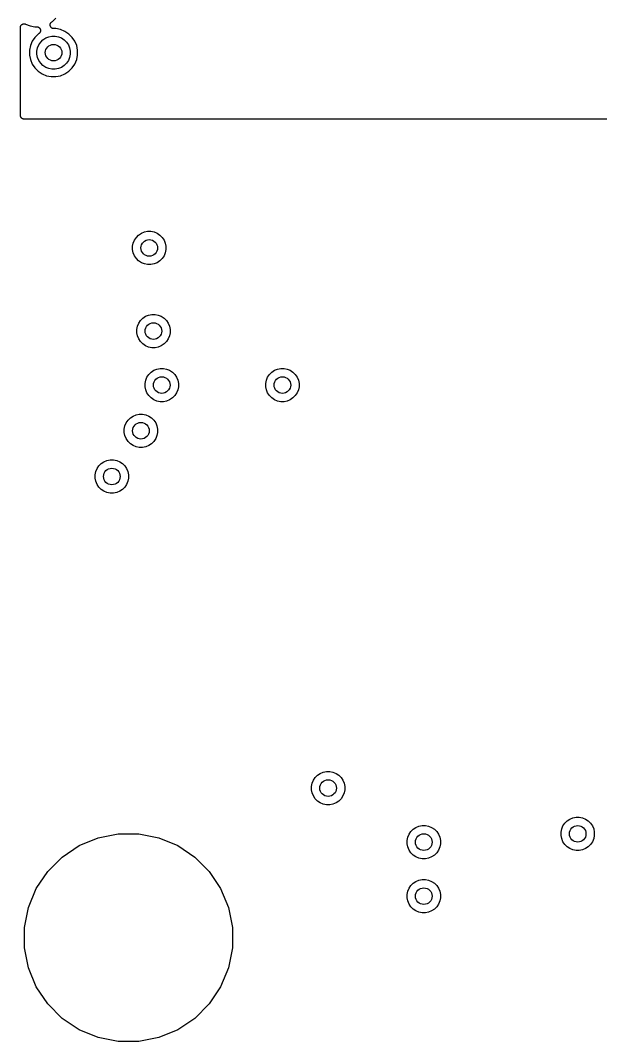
# Model space of a CAD drawing. Extents: x 1.98 to 5.89, y -3.93 to -1.98.
# Drawn here: x 1.976 to 2.526, y -3.925 to -2.958 of the extents above; entities that cross this region are included whole.
import ezdxf

# ---------------------------------------------------------------- set-up
doc = ezdxf.new("R2010")
doc.units = 0
doc.header["$MEASUREMENT"] = 0
doc.layers.add('BLACK', color=7, linetype='CONTINUOUS')

msp = doc.modelspace()

# ---------------------------------------------------------------- linework, layer by layer
at = {"layer": 'BLACK', "linetype": 'CONTINUOUS'}
for p, q in [((2.00473, -2.96092), (2.00483, -2.96059)), ((2.00483, -2.96058), (2.00499, -2.96029)), ((2.00483, -2.96059), (2.00483, -2.96058)), ((2.00483, -2.96059), (2.00483, -2.96059)), ((2.00499, -2.96029), (2.00515, -2.95999)), ((2.00515, -2.95999), (2.00516, -2.95998)), ((2.00515, -2.95999), (2.00515, -2.95999)), ((2.00516, -2.95998), (2.00537, -2.95973)), ((2.00537, -2.95973), (2.00559, -2.95946)), ((2.00559, -2.95946), (2.00586, -2.95924)), ((2.00559, -2.95946), (2.00559, -2.95946)), ((2.00559, -2.95946), (2.00559, -2.95946)), ((2.00586, -2.95924), (2.00611, -2.95903)), ((2.00611, -2.95903), (2.00674, -2.95861)), ((2.00674, -2.95861), (2.00991, -2.95545)), ((1.97649, -2.96423), (1.97653, -2.96391)), ((1.97649, -2.96425), (1.97649, -2.96423)), ((1.97649, -2.96428), (1.97649, -2.96425)), ((1.97649, -2.96425), (1.97649, -2.96425)), ((1.97649, -2.96425), (1.97649, -2.96425)), ((1.97649, -3.04768), (1.97649, -2.96428)), ((1.97653, -2.96391), (1.97656, -2.96357)), ((1.97656, -2.96355), (1.97666, -2.96324)), ((1.97656, -2.96356), (1.97656, -2.96355)), ((1.97656, -2.96357), (1.97656, -2.96356)), ((1.97666, -2.96324), (1.97676, -2.96292)), ((1.97676, -2.96292), (1.97677, -2.96291)), ((1.97677, -2.9629), (1.97693, -2.96261)), ((1.97677, -2.96291), (1.97677, -2.9629)), ((1.97693, -2.96261), (1.97709, -2.96232)), ((1.97709, -2.96232), (1.9771, -2.96231)), ((1.9771, -2.9623), (1.97732, -2.96204)), ((1.9771, -2.96231), (1.9771, -2.9623)), ((1.97732, -2.96204), (1.97753, -2.96179)), ((1.97753, -2.96179), (1.97754, -2.96178)), ((1.97753, -2.96179), (1.97753, -2.96179)), ((1.97754, -2.96178), (1.9778, -2.96157)), ((1.9778, -2.96157), (1.97806, -2.96136)), ((1.97806, -2.96136), (1.97807, -2.96135)), ((1.97806, -2.96136), (1.97806, -2.96136)), ((1.97807, -2.96135), (1.97837, -2.9612)), ((1.97837, -2.9612), (1.97866, -2.96104)), ((1.97866, -2.96104), (1.97867, -2.96104)), ((1.97867, -2.96104), (1.97868, -2.96104)), ((1.97868, -2.96104), (1.979, -2.96094)), ((1.979, -2.96094), (1.97931, -2.96085)), ((1.97931, -2.96085), (1.97932, -2.96085)), ((1.97932, -2.96085), (1.97933, -2.96084)), ((1.97933, -2.96084), (1.97966, -2.96081)), ((1.97966, -2.96081), (1.97999, -2.96078)), ((1.97999, -2.96078), (1.98, -2.96078)), ((1.98, -2.96078), (1.98001, -2.96078)), ((1.98001, -2.96078), (1.98034, -2.96082)), ((1.98034, -2.96082), (1.98067, -2.96085)), ((1.98067, -2.96085), (1.98068, -2.96085)), ((1.98068, -2.96085), (1.98069, -2.96085)), ((1.98069, -2.96085), (1.98101, -2.96095)), ((1.98101, -2.96095), (1.98133, -2.96105)), ((1.98133, -2.96105), (1.9856, -2.96282)), ((1.9856, -2.96282), (1.99, -2.96369)), ((1.99, -2.96369), (1.99205, -2.96369)), ((1.99205, -2.96369), (1.99209, -2.96369)), ((1.99209, -2.96369), (1.99209, -2.96369)), ((1.99209, -2.96369), (1.99209, -2.96369)), ((1.99209, -2.96369), (1.9921, -2.96369)), ((1.9921, -2.96369), (1.99242, -2.96373)), ((1.99242, -2.96373), (1.99277, -2.96377)), ((1.99277, -2.96377), (1.99277, -2.96377)), ((1.99277, -2.96377), (1.99278, -2.96377)), ((1.99278, -2.96377), (1.99309, -2.96387)), ((1.99309, -2.96387), (1.99342, -2.96397)), ((1.994, -2.9701), (1.99337, -2.97052)), ((1.99342, -2.96397), (1.99343, -2.96397)), ((1.99343, -2.96397), (1.99343, -2.96398)), ((1.99343, -2.96398), (1.99373, -2.96414)), ((1.99373, -2.96414), (1.99402, -2.9643)), ((1.99425, -2.96989), (1.994, -2.9701)), ((1.99402, -2.9643), (1.99402, -2.9643)), ((1.99402, -2.9643), (1.99403, -2.9643)), ((1.99403, -2.9643), (1.99429, -2.96453)), ((1.99452, -2.96968), (1.99425, -2.96989)), ((1.99429, -2.96453), (1.99455, -2.96474)), ((1.99474, -2.96941), (1.99452, -2.96967)), ((1.99452, -2.96967), (1.99452, -2.96967)), ((1.99452, -2.96967), (1.99452, -2.96968)), ((1.99455, -2.96474), (1.99455, -2.96474)), ((1.99455, -2.96474), (1.99455, -2.96474)), ((1.99455, -2.96474), (1.99476, -2.965)), ((1.99495, -2.96915), (1.99474, -2.96941)), ((1.99476, -2.965), (1.99498, -2.96527)), ((1.99496, -2.96915), (1.99495, -2.96915)), ((1.99512, -2.96884), (1.99496, -2.96914)), ((1.99496, -2.96914), (1.99496, -2.96915)), ((1.99498, -2.96527), (1.99498, -2.96527)), ((1.99498, -2.96527), (1.99498, -2.96528)), ((1.99498, -2.96528), (1.99513, -2.96557)), ((1.99528, -2.96855), (1.99512, -2.96884)), ((1.99513, -2.96557), (1.99529, -2.96587)), ((1.99538, -2.96821), (1.99528, -2.96854)), ((1.99528, -2.96854), (1.99528, -2.96854)), ((1.99528, -2.96854), (1.99528, -2.96855)), ((1.99529, -2.96587), (1.99529, -2.96588)), ((1.99529, -2.96588), (1.9953, -2.96588)), ((1.9953, -2.96588), (1.99539, -2.96619)), ((1.99548, -2.9679), (1.99538, -2.96821)), ((1.99539, -2.96619), (1.99549, -2.96653)), ((1.99552, -2.96755), (1.99548, -2.96789)), ((1.99548, -2.96789), (1.99548, -2.96789)), ((1.99548, -2.96789), (1.99548, -2.9679)), ((1.99549, -2.96653), (1.99549, -2.96653)), ((1.99549, -2.96653), (1.99549, -2.96654)), ((1.99549, -2.96654), (1.99552, -2.96687)), ((1.99552, -2.96687), (1.99555, -2.96721)), ((1.99555, -2.96722), (1.99552, -2.96755)), ((1.99555, -2.96721), (1.99555, -2.96721)), ((1.99555, -2.96721), (1.99555, -2.96722)), ((2.00456, -2.96192), (2.00459, -2.96158)), ((2.00456, -2.96193), (2.00456, -2.96192)), ((2.00456, -2.96192), (2.00456, -2.96192)), ((2.00459, -2.96226), (2.00456, -2.96193)), ((2.00459, -2.96158), (2.00463, -2.96125)), ((2.00462, -2.9626), (2.00459, -2.96226)), ((2.00462, -2.96261), (2.00462, -2.9626)), ((2.00462, -2.9626), (2.00462, -2.9626)), ((2.00472, -2.96292), (2.00462, -2.96261)), ((2.00463, -2.96124), (2.00473, -2.96092)), ((2.00463, -2.96125), (2.00463, -2.96124)), ((2.00463, -2.96124), (2.00463, -2.96124)), ((2.00481, -2.96325), (2.00472, -2.96292)), ((2.00482, -2.96326), (2.00481, -2.96325)), ((2.00497, -2.96355), (2.00482, -2.96326)), ((2.00482, -2.96326), (2.00482, -2.96326)), ((2.00513, -2.96386), (2.00497, -2.96355)), ((2.00513, -2.96387), (2.00513, -2.96386)), ((2.00513, -2.96386), (2.00513, -2.96386)), ((2.00534, -2.96412), (2.00513, -2.96387)), ((2.00556, -2.96439), (2.00534, -2.96412)), ((2.00556, -2.9644), (2.00556, -2.96439)), ((2.00556, -2.96439), (2.00556, -2.96439)), ((2.00582, -2.96461), (2.00556, -2.9644)), ((2.00608, -2.96483), (2.00582, -2.96461)), ((2.00609, -2.96483), (2.00608, -2.96483)), ((2.00638, -2.965), (2.00609, -2.96483)), ((2.00609, -2.96483), (2.00609, -2.96483)), ((2.00668, -2.96516), (2.00638, -2.965)), ((2.00669, -2.96516), (2.00668, -2.96516)), ((2.00668, -2.96516), (2.00668, -2.96516)), ((2.00701, -2.96526), (2.00669, -2.96516)), ((2.00733, -2.96536), (2.00701, -2.96526)), ((2.00734, -2.96536), (2.00733, -2.96536)), ((2.00734, -2.96537), (2.00734, -2.96536)), ((2.00768, -2.9654), (2.00734, -2.96537)), ((2.00801, -2.96544), (2.00768, -2.9654)), ((2.00802, -2.96544), (2.00801, -2.96544)), ((2.00806, -2.96544), (2.00802, -2.96544)), ((2.00802, -2.96544), (2.00802, -2.96544)), ((2.00802, -2.96544), (2.00802, -2.96544)), ((2.01011, -2.96544), (2.00806, -2.96544)), ((2.01451, -2.96632), (2.01011, -2.96544)), ((2.01865, -2.96803), (2.01451, -2.96632)), ((2.02238, -2.97052), (2.01865, -2.96803)), ((1.98771, -2.97741), (1.986, -2.98155)), ((1.9902, -2.97369), (1.98771, -2.97741)), ((1.99337, -2.97052), (1.9902, -2.97369)), ((1.99392, -2.98073), (1.99564, -2.97815)), ((1.99564, -2.97815), (1.99784, -2.97596)), ((1.99784, -2.97596), (2.00041, -2.97423)), ((2.00041, -2.97423), (2.00328, -2.97305)), ((2.00328, -2.97305), (2.00632, -2.97244)), ((2.00632, -2.97244), (2.00943, -2.97244)), ((2.00943, -2.97244), (2.01247, -2.97305)), ((2.01247, -2.97305), (2.01533, -2.97423)), ((2.01533, -2.97423), (2.01791, -2.97596)), ((2.01791, -2.97596), (2.02011, -2.97815)), ((2.02011, -2.97815), (2.02183, -2.98073)), ((2.02554, -2.97369), (2.02238, -2.97052)), ((2.02803, -2.97741), (2.02554, -2.97369)), ((2.02975, -2.98155), (2.02803, -2.97741)), ((1.986, -2.98155), (1.98513, -2.98595)), ((1.98513, -2.98595), (1.98513, -2.99043)), ((1.99213, -2.98664), (1.99273, -2.9836)), ((1.99213, -2.98974), (1.99213, -2.98664)), ((1.99273, -2.9836), (1.99392, -2.98073)), ((2.02183, -2.98073), (2.02302, -2.9836)), ((2.02302, -2.9836), (2.02362, -2.98664)), ((2.02362, -2.98664), (2.02362, -2.98974)), ((2.03062, -2.98595), (2.02975, -2.98155)), ((2.03062, -2.99043), (2.03062, -2.98595)), ((1.98513, -2.99043), (1.986, -2.99482)), ((1.986, -2.99482), (1.98771, -2.99896)), ((1.98771, -2.99896), (1.9902, -3.00269)), ((1.99273, -2.99278), (1.99213, -2.98974)), ((1.99392, -2.99565), (1.99273, -2.99278)), ((1.99564, -2.99823), (1.99392, -2.99565)), ((1.99784, -3.00042), (1.99564, -2.99823)), ((2.02011, -2.99823), (2.01791, -3.00042)), ((2.02183, -2.99565), (2.02011, -2.99823)), ((2.02302, -2.99278), (2.02183, -2.99565)), ((2.02362, -2.98974), (2.02302, -2.99278)), ((2.02554, -3.00269), (2.02803, -2.99896)), ((2.02803, -2.99896), (2.02975, -2.99482)), ((2.02975, -2.99482), (2.03062, -2.99043)), ((1.9902, -3.00269), (1.99337, -3.00586)), ((1.99337, -3.00586), (1.9971, -3.00835)), ((1.9971, -3.00835), (2.00124, -3.01006)), ((2.00041, -3.00214), (1.99784, -3.00042)), ((2.00328, -3.00333), (2.00041, -3.00214)), ((2.00632, -3.00394), (2.00328, -3.00333)), ((2.00943, -3.00394), (2.00632, -3.00394)), ((2.01247, -3.00333), (2.00943, -3.00394)), ((2.01533, -3.00214), (2.01247, -3.00333)), ((2.01451, -3.01006), (2.01865, -3.00835)), ((2.01791, -3.00042), (2.01533, -3.00214)), ((2.01865, -3.00835), (2.02238, -3.00586)), ((2.02238, -3.00586), (2.02554, -3.00269)), ((2.00124, -3.01006), (2.00563, -3.01094)), ((2.00563, -3.01094), (2.01011, -3.01094)), ((2.01011, -3.01094), (2.01451, -3.01006)), ((1.97652, -3.04801), (1.97649, -3.04768)), ((1.97655, -3.04834), (1.97652, -3.04801)), ((1.97655, -3.04835), (1.97655, -3.04834)), ((1.97655, -3.04836), (1.97655, -3.04835)), ((1.97665, -3.04868), (1.97655, -3.04836)), ((1.97674, -3.04899), (1.97665, -3.04868)), ((1.97675, -3.049), (1.97674, -3.04899)), ((1.97675, -3.04901), (1.97675, -3.049)), ((1.97691, -3.04931), (1.97675, -3.04901)), ((1.97706, -3.0496), (1.97691, -3.04931)), ((1.97707, -3.04961), (1.97706, -3.0496)), ((1.97707, -3.04962), (1.97707, -3.04961)), ((1.97728, -3.04988), (1.97707, -3.04962)), ((1.97749, -3.05013), (1.97728, -3.04988)), ((1.9775, -3.05014), (1.97749, -3.05013)), ((1.9775, -3.05015), (1.9775, -3.05014)), ((1.97776, -3.05036), (1.9775, -3.05015)), ((1.97801, -3.05057), (1.97776, -3.05036)), ((1.97802, -3.05058), (1.97801, -3.05057)), ((1.97803, -3.05058), (1.97802, -3.05058)), ((1.97832, -3.05074), (1.97803, -3.05058)), ((1.97861, -3.0509), (1.97832, -3.05074)), ((1.97862, -3.0509), (1.97861, -3.0509)), ((1.97863, -3.05091), (1.97862, -3.0509)), ((1.97895, -3.05101), (1.97863, -3.05091)), ((1.97926, -3.0511), (1.97895, -3.05101)), ((1.97927, -3.05111), (1.97926, -3.0511)), ((1.97928, -3.05111), (1.97927, -3.05111)), ((1.97961, -3.05114), (1.97928, -3.05111)), ((1.97994, -3.05118), (1.97961, -3.05114)), ((1.97996, -3.05118), (1.97994, -3.05118)), ((1.97999, -3.05118), (1.97996, -3.05118)), ((1.97996, -3.05118), (1.97996, -3.05118)), ((1.97996, -3.05118), (1.97996, -3.05118)), ((2.62581, -3.05118), (1.97999, -3.05118)), ((2.08447, -3.16577), (2.08619, -3.16319)), ((2.08619, -3.16319), (2.08839, -3.161)), ((2.08839, -3.161), (2.09097, -3.15927)), ((2.09097, -3.15927), (2.09383, -3.15809)), ((2.09383, -3.15809), (2.09687, -3.15748)), ((2.09687, -3.15748), (2.09998, -3.15748)), ((2.09998, -3.15748), (2.10302, -3.15809)), ((2.10302, -3.15809), (2.10588, -3.15927)), ((2.10588, -3.15927), (2.10846, -3.161)), ((2.10846, -3.161), (2.11066, -3.16319)), ((2.11066, -3.16319), (2.11238, -3.16577)), ((2.08268, -3.17168), (2.08328, -3.16863)), ((2.08268, -3.17478), (2.08268, -3.17168)), ((2.08328, -3.16863), (2.08447, -3.16577)), ((2.11238, -3.16577), (2.11357, -3.16863)), ((2.11357, -3.16863), (2.11417, -3.17168)), ((2.11417, -3.17168), (2.11417, -3.17478)), ((2.08328, -3.17782), (2.08268, -3.17478)), ((2.08447, -3.18069), (2.08328, -3.17782)), ((2.08619, -3.18327), (2.08447, -3.18069)), ((2.11238, -3.18069), (2.11066, -3.18327)), ((2.11357, -3.17782), (2.11238, -3.18069)), ((2.11417, -3.17478), (2.11357, -3.17782)), ((2.08839, -3.18546), (2.08619, -3.18327)), ((2.09097, -3.18718), (2.08839, -3.18546)), ((2.09383, -3.18837), (2.09097, -3.18718)), ((2.09687, -3.18898), (2.09383, -3.18837)), ((2.09998, -3.18898), (2.09687, -3.18898)), ((2.10302, -3.18837), (2.09998, -3.18898)), ((2.10588, -3.18718), (2.10302, -3.18837)), ((2.10846, -3.18546), (2.10588, -3.18718)), ((2.11066, -3.18327), (2.10846, -3.18546)), ((2.09013, -3.24193), (2.09232, -3.23974)), ((2.09232, -3.23974), (2.0949, -3.23801)), ((2.0949, -3.23801), (2.09777, -3.23683)), ((2.09777, -3.23683), (2.10081, -3.23622)), ((2.10081, -3.23622), (2.10391, -3.23622)), ((2.10391, -3.23622), (2.10696, -3.23683)), ((2.10696, -3.23683), (2.10982, -3.23801)), ((2.10982, -3.23801), (2.1124, -3.23974)), ((2.1124, -3.23974), (2.11459, -3.24193)), ((2.08661, -3.25042), (2.08722, -3.24737)), ((2.08661, -3.25352), (2.08661, -3.25042)), ((2.08722, -3.24737), (2.08841, -3.24451)), ((2.08841, -3.24451), (2.09013, -3.24193)), ((2.11459, -3.24193), (2.11632, -3.24451)), ((2.11632, -3.24451), (2.11751, -3.24737)), ((2.11751, -3.24737), (2.11811, -3.25042)), ((2.11811, -3.25042), (2.11811, -3.25352)), ((2.08722, -3.25656), (2.08661, -3.25352)), ((2.08841, -3.25943), (2.08722, -3.25656)), ((2.09013, -3.26201), (2.08841, -3.25943)), ((2.11632, -3.25943), (2.11459, -3.26201)), ((2.11751, -3.25656), (2.11632, -3.25943)), ((2.11811, -3.25352), (2.11751, -3.25656)), ((2.09232, -3.2642), (2.09013, -3.26201)), ((2.0949, -3.26592), (2.09232, -3.2642)), ((2.09777, -3.26711), (2.0949, -3.26592)), ((2.10081, -3.26772), (2.09777, -3.26711)), ((2.10391, -3.26772), (2.10081, -3.26772)), ((2.10696, -3.26711), (2.10391, -3.26772)), ((2.10982, -3.26592), (2.10696, -3.26711)), ((2.1124, -3.2642), (2.10982, -3.26592)), ((2.11459, -3.26201), (2.1124, -3.2642)), ((2.1002, -3.29092), (2.10278, -3.28919)), ((2.10278, -3.28919), (2.10564, -3.28801)), ((2.10564, -3.28801), (2.10869, -3.2874)), ((2.10869, -3.2874), (2.11179, -3.2874)), ((2.11179, -3.2874), (2.11483, -3.28801)), ((2.11483, -3.28801), (2.1177, -3.28919)), ((2.1177, -3.28919), (2.12027, -3.29092)), ((2.21437, -3.29092), (2.21695, -3.28919)), ((2.21695, -3.28919), (2.21982, -3.28801)), ((2.21982, -3.28801), (2.22286, -3.2874)), ((2.22286, -3.2874), (2.22596, -3.2874)), ((2.22596, -3.2874), (2.229, -3.28801)), ((2.229, -3.28801), (2.23187, -3.28919)), ((2.23187, -3.28919), (2.23445, -3.29092)), ((2.09449, -3.3016), (2.09509, -3.29856)), ((2.09509, -3.29856), (2.09628, -3.29569)), ((2.09628, -3.29569), (2.098, -3.29311)), ((2.098, -3.29311), (2.1002, -3.29092)), ((2.12027, -3.29092), (2.12247, -3.29311)), ((2.12247, -3.29311), (2.12419, -3.29569)), ((2.12419, -3.29569), (2.12538, -3.29856)), ((2.12538, -3.29856), (2.12598, -3.3016)), ((2.20866, -3.3016), (2.20927, -3.29856)), ((2.20927, -3.29856), (2.21045, -3.29569)), ((2.21045, -3.29569), (2.21218, -3.29311)), ((2.21218, -3.29311), (2.21437, -3.29092)), ((2.23445, -3.29092), (2.23664, -3.29311)), ((2.23664, -3.29311), (2.23837, -3.29569)), ((2.23837, -3.29569), (2.23955, -3.29856)), ((2.23955, -3.29856), (2.24016, -3.3016)), ((2.09449, -3.3047), (2.09449, -3.3016)), ((2.09509, -3.30774), (2.09449, -3.3047)), ((2.09628, -3.31061), (2.09509, -3.30774)), ((2.12538, -3.30774), (2.12419, -3.31061)), ((2.12598, -3.3047), (2.12538, -3.30774)), ((2.12598, -3.3016), (2.12598, -3.3047)), ((2.20866, -3.3047), (2.20866, -3.3016)), ((2.20927, -3.30774), (2.20866, -3.3047)), ((2.21045, -3.31061), (2.20927, -3.30774)), ((2.23955, -3.30774), (2.23837, -3.31061)), ((2.24016, -3.3047), (2.23955, -3.30774)), ((2.24016, -3.3016), (2.24016, -3.3047)), ((2.098, -3.31319), (2.09628, -3.31061)), ((2.1002, -3.31538), (2.098, -3.31319)), ((2.10278, -3.31711), (2.1002, -3.31538)), ((2.10564, -3.31829), (2.10278, -3.31711)), ((2.10869, -3.3189), (2.10564, -3.31829)), ((2.11483, -3.31829), (2.11179, -3.3189)), ((2.1177, -3.31711), (2.11483, -3.31829)), ((2.12027, -3.31538), (2.1177, -3.31711)), ((2.12247, -3.31319), (2.12027, -3.31538)), ((2.12419, -3.31061), (2.12247, -3.31319)), ((2.21218, -3.31319), (2.21045, -3.31061)), ((2.21437, -3.31538), (2.21218, -3.31319)), ((2.21695, -3.31711), (2.21437, -3.31538)), ((2.21982, -3.31829), (2.21695, -3.31711)), ((2.22286, -3.3189), (2.21982, -3.31829)), ((2.229, -3.31829), (2.22596, -3.3189)), ((2.23187, -3.31711), (2.229, -3.31829)), ((2.23445, -3.31538), (2.23187, -3.31711)), ((2.23664, -3.31319), (2.23445, -3.31538)), ((2.23837, -3.31061), (2.23664, -3.31319)), ((2.11179, -3.3189), (2.10869, -3.3189)), ((2.22596, -3.3189), (2.22286, -3.3189)), ((2.0766, -3.339), (2.07832, -3.33642)), ((2.07832, -3.33642), (2.08051, -3.33422)), ((2.08051, -3.33422), (2.08309, -3.3325)), ((2.08309, -3.3325), (2.08596, -3.33131)), ((2.08596, -3.33131), (2.089, -3.33071)), ((2.089, -3.33071), (2.0921, -3.33071)), ((2.0921, -3.33071), (2.09514, -3.33131)), ((2.09514, -3.33131), (2.09801, -3.3325)), ((2.09801, -3.3325), (2.10059, -3.33422)), ((2.10059, -3.33422), (2.10278, -3.33642)), ((2.10278, -3.33642), (2.10451, -3.339)), ((2.0748, -3.34491), (2.07541, -3.34186)), ((2.0748, -3.34801), (2.0748, -3.34491)), ((2.07541, -3.34186), (2.0766, -3.339)), ((2.10451, -3.339), (2.10569, -3.34186)), ((2.10569, -3.34186), (2.1063, -3.34491)), ((2.1063, -3.34491), (2.1063, -3.34801)), ((2.07541, -3.35105), (2.0748, -3.34801)), ((2.0766, -3.35392), (2.07541, -3.35105)), ((2.07832, -3.3565), (2.0766, -3.35392)), ((2.08051, -3.35869), (2.07832, -3.3565)), ((2.10278, -3.3565), (2.10059, -3.35869)), ((2.10451, -3.35392), (2.10278, -3.3565)), ((2.10569, -3.35105), (2.10451, -3.35392)), ((2.1063, -3.34801), (2.10569, -3.35105)), ((2.08309, -3.36041), (2.08051, -3.35869)), ((2.08596, -3.3616), (2.08309, -3.36041)), ((2.089, -3.3622), (2.08596, -3.3616)), ((2.0921, -3.3622), (2.089, -3.3622)), ((2.09514, -3.3616), (2.0921, -3.3622)), ((2.09801, -3.36041), (2.09514, -3.3616)), ((2.10059, -3.35869), (2.09801, -3.36041)), ((2.05295, -3.37753), (2.05553, -3.37581)), ((2.05553, -3.37581), (2.0584, -3.37462)), ((2.0584, -3.37462), (2.06144, -3.37402)), ((2.06144, -3.37402), (2.06454, -3.37402)), ((2.06454, -3.37402), (2.06759, -3.37462)), ((2.06759, -3.37462), (2.07045, -3.37581)), ((2.07045, -3.37581), (2.07303, -3.37753)), ((2.04724, -3.38821), (2.04785, -3.38517)), ((2.04785, -3.38517), (2.04904, -3.3823)), ((2.04904, -3.3823), (2.05076, -3.37973)), ((2.05076, -3.37973), (2.05295, -3.37753)), ((2.07303, -3.37753), (2.07522, -3.37973)), ((2.07522, -3.37973), (2.07695, -3.3823)), ((2.07695, -3.3823), (2.07813, -3.38517)), ((2.07813, -3.38517), (2.07874, -3.38821)), ((2.04724, -3.39131), (2.04724, -3.38821)), ((2.04785, -3.39436), (2.04724, -3.39131)), ((2.04904, -3.39722), (2.04785, -3.39436)), ((2.07813, -3.39436), (2.07695, -3.39722)), ((2.07874, -3.39131), (2.07813, -3.39436)), ((2.07874, -3.38821), (2.07874, -3.39131)), ((2.05076, -3.3998), (2.04904, -3.39722)), ((2.05295, -3.402), (2.05076, -3.3998)), ((2.05553, -3.40372), (2.05295, -3.402)), ((2.0584, -3.40491), (2.05553, -3.40372)), ((2.06144, -3.40551), (2.0584, -3.40491)), ((2.06454, -3.40551), (2.06144, -3.40551)), ((2.06759, -3.40491), (2.06454, -3.40551)), ((2.07045, -3.40372), (2.06759, -3.40491)), ((2.07303, -3.402), (2.07045, -3.40372)), ((2.07522, -3.3998), (2.07303, -3.402)), ((2.07695, -3.39722), (2.07522, -3.3998)), ((2.25376, -3.67758), (2.25548, -3.675)), ((2.25548, -3.675), (2.25768, -3.67281)), ((2.25768, -3.67281), (2.26026, -3.67108)), ((2.26026, -3.67108), (2.26312, -3.6699)), ((2.26312, -3.6699), (2.26617, -3.66929)), ((2.26617, -3.66929), (2.26927, -3.66929)), ((2.26927, -3.66929), (2.27231, -3.6699)), ((2.27231, -3.6699), (2.27518, -3.67108)), ((2.27518, -3.67108), (2.27776, -3.67281)), ((2.27776, -3.67281), (2.27995, -3.675)), ((2.27995, -3.675), (2.28167, -3.67758)), ((2.25197, -3.68349), (2.25257, -3.68045)), ((2.25197, -3.68659), (2.25197, -3.68349)), ((2.25257, -3.68045), (2.25376, -3.67758)), ((2.28167, -3.67758), (2.28286, -3.68045)), ((2.28286, -3.68045), (2.28346, -3.68349)), ((2.28346, -3.68349), (2.28346, -3.68659)), ((2.25257, -3.68963), (2.25197, -3.68659)), ((2.25376, -3.6925), (2.25257, -3.68963)), ((2.25548, -3.69508), (2.25376, -3.6925)), ((2.25768, -3.69727), (2.25548, -3.69508)), ((2.27995, -3.69508), (2.27776, -3.69727)), ((2.28167, -3.6925), (2.27995, -3.69508)), ((2.28286, -3.68963), (2.28167, -3.6925)), ((2.28346, -3.68659), (2.28286, -3.68963)), ((2.26026, -3.699), (2.25768, -3.69727)), ((2.26312, -3.70018), (2.26026, -3.699)), ((2.26617, -3.70079), (2.26312, -3.70018)), ((2.26927, -3.70079), (2.26617, -3.70079)), ((2.27231, -3.70018), (2.26927, -3.70079)), ((2.27518, -3.699), (2.27231, -3.70018)), ((2.27776, -3.69727), (2.27518, -3.699)), ((2.4939, -3.71611), (2.49648, -3.71439)), ((2.49648, -3.71439), (2.49934, -3.7132)), ((2.49934, -3.7132), (2.50239, -3.7126)), ((2.50239, -3.7126), (2.50549, -3.7126)), ((2.50549, -3.7126), (2.50853, -3.7132)), ((2.50853, -3.7132), (2.5114, -3.71439)), ((2.5114, -3.71439), (2.51398, -3.71611)), ((2.34604, -3.72618), (2.34823, -3.72399)), ((2.34823, -3.72399), (2.35081, -3.72226)), ((2.35081, -3.72226), (2.35367, -3.72108)), ((2.35367, -3.72108), (2.35672, -3.72047)), ((2.35672, -3.72047), (2.35982, -3.72047)), ((2.35982, -3.72047), (2.36286, -3.72108)), ((2.36286, -3.72108), (2.36573, -3.72226)), ((2.36573, -3.72226), (2.36831, -3.72399)), ((2.36831, -3.72399), (2.3705, -3.72618)), ((2.48819, -3.7268), (2.48879, -3.72375)), ((2.48879, -3.72375), (2.48998, -3.72089)), ((2.48998, -3.72089), (2.4917, -3.71831)), ((2.4917, -3.71831), (2.4939, -3.71611)), ((2.51398, -3.71611), (2.51617, -3.71831)), ((2.51617, -3.71831), (2.51789, -3.72089)), ((2.51789, -3.72089), (2.51908, -3.72375)), ((2.51908, -3.72375), (2.51969, -3.7268)), ((2.03212, -3.73955), (2.05003, -3.73213)), ((2.05003, -3.73213), (2.06905, -3.72835)), ((2.06905, -3.72835), (2.08843, -3.72835)), ((2.08843, -3.72835), (2.10745, -3.73213)), ((2.10745, -3.73213), (2.12536, -3.73955)), ((2.34252, -3.73467), (2.34312, -3.73163)), ((2.34252, -3.73777), (2.34252, -3.73467)), ((2.34312, -3.73163), (2.34431, -3.72876)), ((2.34431, -3.72876), (2.34604, -3.72618)), ((2.3705, -3.72618), (2.37222, -3.72876)), ((2.37222, -3.72876), (2.37341, -3.73163)), ((2.37341, -3.73163), (2.37402, -3.73467)), ((2.37402, -3.73467), (2.37402, -3.73777)), ((2.48819, -3.7299), (2.48819, -3.7268)), ((2.48879, -3.73294), (2.48819, -3.7299)), ((2.48998, -3.73581), (2.48879, -3.73294)), ((2.51908, -3.73294), (2.51789, -3.73581)), ((2.51969, -3.7299), (2.51908, -3.73294)), ((2.51969, -3.7268), (2.51969, -3.7299)), ((2.016, -3.75032), (2.03212, -3.73955)), ((2.12536, -3.73955), (2.14148, -3.75032)), ((2.34312, -3.74081), (2.34252, -3.73777)), ((2.34431, -3.74368), (2.34312, -3.74081)), ((2.34604, -3.74626), (2.34431, -3.74368)), ((2.37222, -3.74368), (2.3705, -3.74626)), ((2.37341, -3.74081), (2.37222, -3.74368)), ((2.37402, -3.73777), (2.37341, -3.74081)), ((2.4917, -3.73839), (2.48998, -3.73581)), ((2.4939, -3.74058), (2.4917, -3.73839)), ((2.49648, -3.7423), (2.4939, -3.74058)), ((2.49934, -3.74349), (2.49648, -3.7423)), ((2.50239, -3.74409), (2.49934, -3.74349)), ((2.50549, -3.74409), (2.50239, -3.74409)), ((2.50853, -3.74349), (2.50549, -3.74409)), ((2.5114, -3.7423), (2.50853, -3.74349)), ((2.51398, -3.74058), (2.5114, -3.7423)), ((2.51617, -3.73839), (2.51398, -3.74058)), ((2.51789, -3.73581), (2.51617, -3.73839)), ((2.00229, -3.76403), (2.016, -3.75032)), ((2.14148, -3.75032), (2.15519, -3.76403)), ((2.34823, -3.74845), (2.34604, -3.74626)), ((2.35081, -3.75018), (2.34823, -3.74845)), ((2.35367, -3.75136), (2.35081, -3.75018)), ((2.35672, -3.75197), (2.35367, -3.75136)), ((2.35982, -3.75197), (2.35672, -3.75197)), ((2.36286, -3.75136), (2.35982, -3.75197)), ((2.36573, -3.75018), (2.36286, -3.75136)), ((2.36831, -3.74845), (2.36573, -3.75018)), ((2.3705, -3.74626), (2.36831, -3.74845)), ((1.99152, -3.78015), (2.00229, -3.76403)), ((2.15519, -3.76403), (2.16596, -3.78015)), ((2.35081, -3.77345), (2.35367, -3.77226)), ((2.35367, -3.77226), (2.35672, -3.77165)), ((2.35672, -3.77165), (2.35982, -3.77165)), ((2.35982, -3.77165), (2.36286, -3.77226)), ((2.36286, -3.77226), (2.36573, -3.77345)), ((1.9841, -3.79806), (1.99152, -3.78015)), ((2.16596, -3.78015), (2.17338, -3.79806)), ((2.34252, -3.78585), (2.34312, -3.78281)), ((2.34312, -3.78281), (2.34431, -3.77994)), ((2.34431, -3.77994), (2.34604, -3.77736)), ((2.34604, -3.77736), (2.34823, -3.77517)), ((2.34823, -3.77517), (2.35081, -3.77345)), ((2.36573, -3.77345), (2.36831, -3.77517)), ((2.36831, -3.77517), (2.3705, -3.77736)), ((2.3705, -3.77736), (2.37222, -3.77994)), ((2.37222, -3.77994), (2.37341, -3.78281)), ((2.37341, -3.78281), (2.37402, -3.78585)), ((2.34252, -3.78895), (2.34252, -3.78585)), ((2.34312, -3.792), (2.34252, -3.78895)), ((2.34431, -3.79486), (2.34312, -3.792)), ((2.37341, -3.792), (2.37222, -3.79486)), ((2.37402, -3.78895), (2.37341, -3.792)), ((2.37402, -3.78585), (2.37402, -3.78895)), ((1.98031, -3.81708), (1.9841, -3.79806)), ((2.17338, -3.79806), (2.17717, -3.81708)), ((2.34604, -3.79744), (2.34431, -3.79486)), ((2.34823, -3.79963), (2.34604, -3.79744)), ((2.35081, -3.80136), (2.34823, -3.79963)), ((2.35367, -3.80254), (2.35081, -3.80136)), ((2.36573, -3.80136), (2.36286, -3.80254)), ((2.36831, -3.79963), (2.36573, -3.80136)), ((2.3705, -3.79744), (2.36831, -3.79963)), ((2.37222, -3.79486), (2.3705, -3.79744)), ((2.35672, -3.80315), (2.35367, -3.80254)), ((2.35982, -3.80315), (2.35672, -3.80315)), ((2.36286, -3.80254), (2.35982, -3.80315)), ((1.98031, -3.83647), (1.98031, -3.81708)), ((2.17717, -3.81708), (2.17717, -3.83647)), ((1.9841, -3.85548), (1.98031, -3.83647)), ((2.17717, -3.83647), (2.17338, -3.85548)), ((1.99152, -3.87339), (1.9841, -3.85548)), ((2.17338, -3.85548), (2.16596, -3.87339)), ((2.00229, -3.88951), (1.99152, -3.87339)), ((2.16596, -3.87339), (2.15519, -3.88951)), ((2.016, -3.90322), (2.00229, -3.88951)), ((2.15519, -3.88951), (2.14148, -3.90322)), ((2.03212, -3.91399), (2.016, -3.90322)), ((2.14148, -3.90322), (2.12536, -3.91399)), ((2.05003, -3.92141), (2.03212, -3.91399)), ((2.12536, -3.91399), (2.10745, -3.92141)), ((2.06905, -3.9252), (2.05003, -3.92141)), ((2.08843, -3.9252), (2.06905, -3.9252)), ((2.10745, -3.92141), (2.08843, -3.9252))]:
    msp.add_line(p, q, dxfattribs=at)
at = {"layer": 'BLACK'}
for centre in [(2.00787, -2.98819), (2.09843, -3.17323), (2.10236, -3.25197), (2.11024, -3.30315), (2.22441, -3.30315), (2.09055, -3.34646), (2.06299, -3.38976), (2.26772, -3.68504), (2.50394, -3.72835), (2.35827, -3.73622), (2.35827, -3.7874)]:
    msp.add_circle(centre, 0.00787, dxfattribs=at)

doc.saveas('drawing.dxf')
